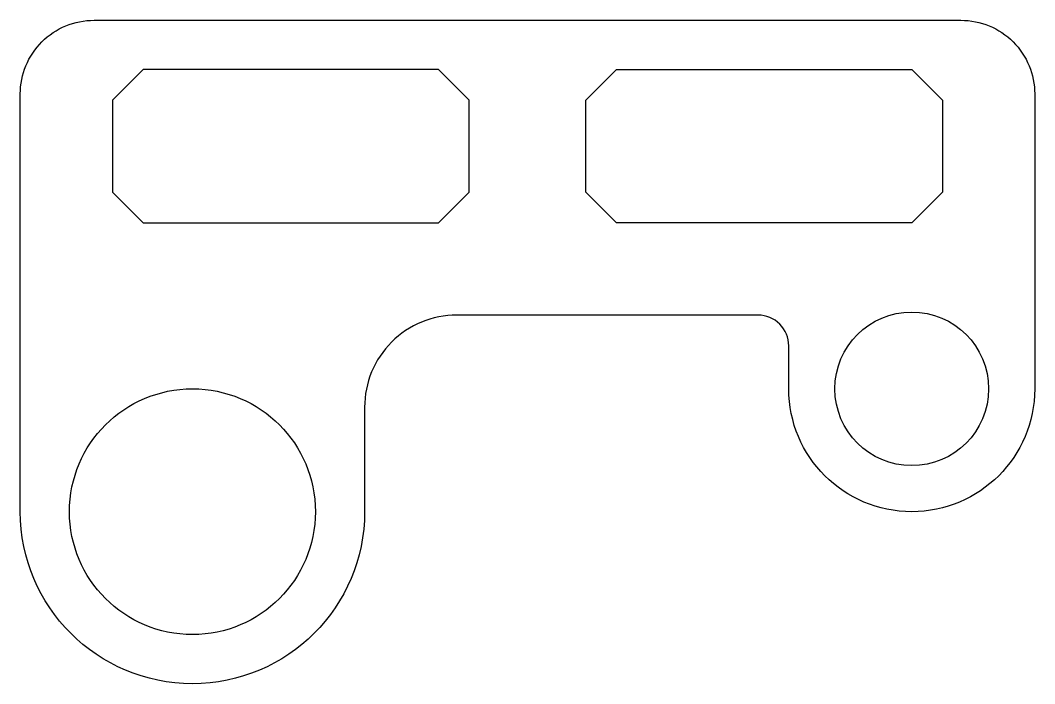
# Model space of a CAD drawing. Header units: inches. Extents: x 1616 to 3266, y 1576 to 2656.
import ezdxf

# ---------------------------------------------------------------- set-up
doc = ezdxf.new("R2010")
doc.units = ezdxf.units.IN
doc.header["$MEASUREMENT"] = 0

msp = doc.modelspace()

# ---------------------------------------------------------------- linework, layer by layer
msp.add_line((1736.3, 2655.8), (1766.3, 2655.8))
msp.add_lwpolyline([(2816.3, 2175.8), (2441.3, 2175.8), (2326.3, 2175.8, 0.414214), (2176.3, 2025.8), (2176.3, 1855.8, -1), (1616.3, 1855.8), (1616.3, 2535.8, -0.414214), (1736.3, 2655.8), (3116.3, 2655.8), (3146.3, 2655.8, -0.414214), (3266.3, 2535.8), (3266.3, 2055.8, -1), (2866.3, 2055.8), (2866.3, 2125.8, 0.414214)], format="xyb", close=True)
for points in [[(2296.3, 2325.8), (2346.3, 2375.8), (2346.3, 2525.8), (2296.3, 2575.8), (1816.3, 2575.8), (1766.3, 2525.8), (1766.3, 2375.8), (1816.3, 2325.8)], [(2586.3, 2325.8), (2536.3, 2375.8), (2536.3, 2525.8), (2586.3, 2575.8), (3066.3, 2575.8), (3116.3, 2525.8), (3116.3, 2375.8), (3066.3, 2325.8)]]:
    msp.add_lwpolyline(points, close=True)
for centre, radius in [((3066.3, 2055.8), 125), ((1896.3, 1855.8), 200)]:
    msp.add_circle(centre, radius)

doc.saveas('drawing.dxf')
